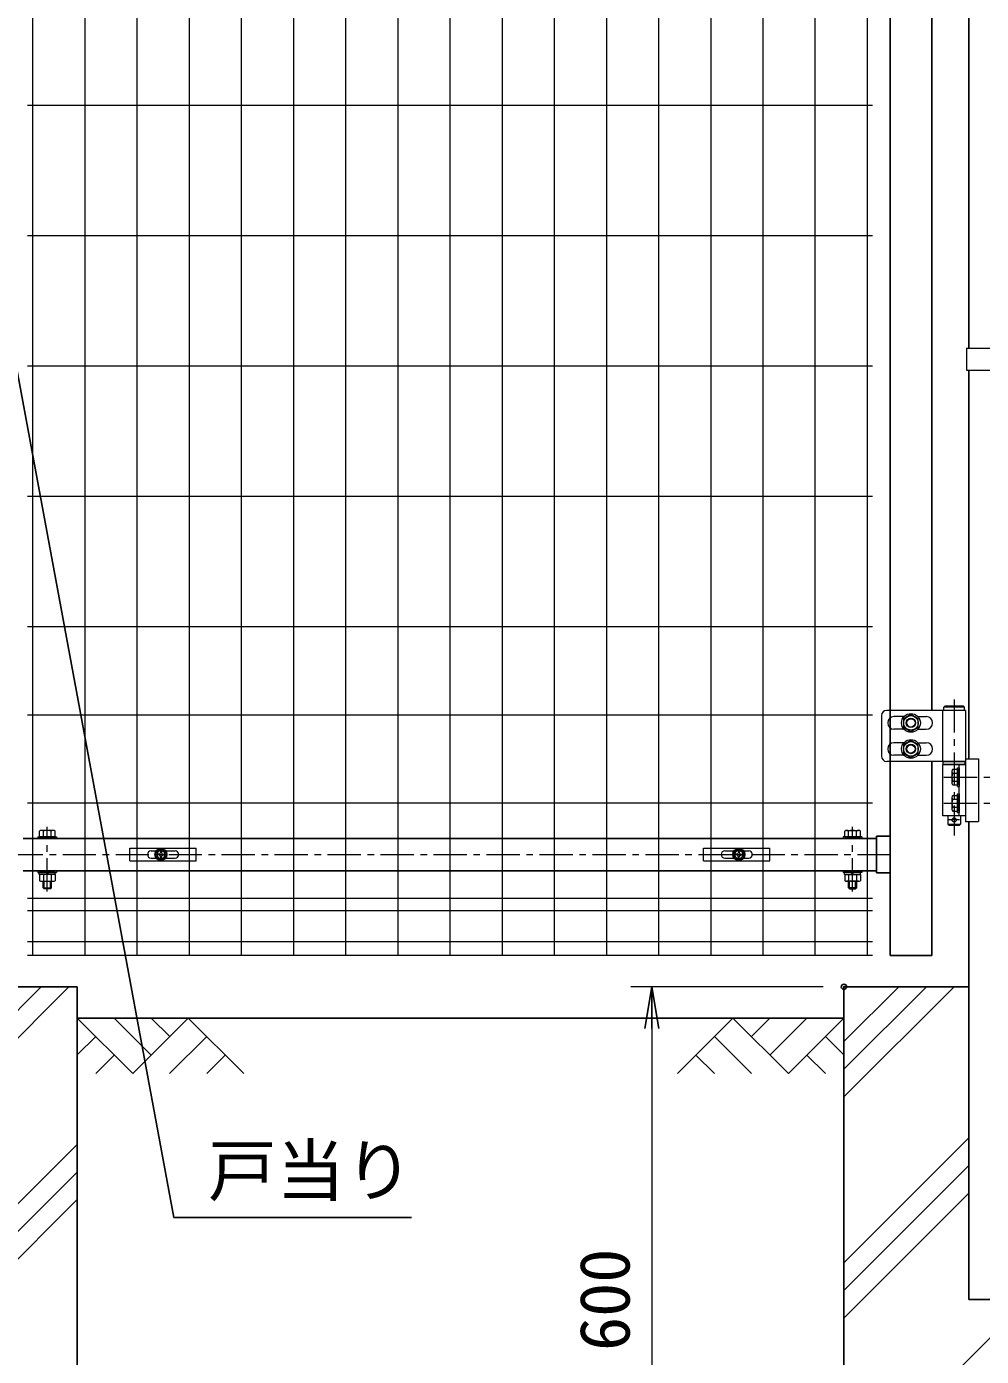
# Model space of a CAD drawing. Units: millimetres, scale not verified. Extents: x -4200 to 4200, y -2970 to 2970.
# Drawn here: x -2518 to -1602, y -961 to 314 of the extents above; entities that cross this region are included whole.
import ezdxf
from ezdxf.enums import TextEntityAlignment as Align

# ---------------------------------------------------------------- set-up
doc = ezdxf.new("R2010")
doc.units = ezdxf.units.MM
doc.header["$LTSCALE"] = 10
doc.header["$PDMODE"] = 32
doc.header["$PDSIZE"] = 5
doc.linetypes.add('USER1', pattern=[50.8, 31.75, -6.35, 6.35, -6.35])
for name, color, linetype, lineweight in [('0-1_D-STR1', 1, 'Continuous', 25), ('0-2_D-BMK', 2, 'USER1', 13), ('0-3_D-STR3', 3, 'Continuous', 13), ('0-4_D-BGD', 7, 'Continuous', 25), ('0-5_LAYER04', 7, 'Continuous', 25), ('0-6_D-STR-DIM', 7, 'Continuous', 13), ('0-8_Defpoints', 6, 'Continuous', 25), ('0-9_D-STR-TXT', 7, 'Continuous', 13), ('0-A_D-DCR-HCH', 7, 'Continuous', 13), ('0-D_D-STR2', 7, 'Continuous', 13)]:
    doc.layers.add(name, color=color, linetype=linetype, lineweight=lineweight)
doc.layers.add('0-7_0', color=7, linetype='Continuous')
doc.styles.add('ＭＳ ゴシック', font='')
doc.styles.get('ＭＳ ゴシック').set_extended_font_data('MS Gothic')

# ---------------------------------------------------------------- blocks, each defined once
blk = doc.blocks.new('_Open')
at = {"layer": '0-7_0'}
blk.add_line((-10, 1.667), (0, 0), dxfattribs=at)
blk.add_lwpolyline([(-10, -1.667), (0, 0), (-10, 0)], dxfattribs=at)
blk = doc.blocks.new('U36')
at = {"layer": '0-1_D-STR1'}
for p, q in [((8940, 19150), (8940, 300)), ((9340, 18275), (9340, 2650)), ((9340, 2160), (9340, 300)), ((630, 1422.5), (8810, 1422.5)), ((630, 1112.5), (8810, 1112.5)), ((8940, 1092.5), (8810, 1092.5)), ((9340, 300), (8940, 300))]:
    blk.add_line(p, q, dxfattribs=at)
blk.add_lwpolyline([(8940, 1442.5), (8810, 1442.5), (8810, 1092.5)], dxfattribs=at)
at = {"layer": '0-2_D-BMK'}
for p, q in [((9554.5, 2755.4), (9554.5, 1450.6)), ((9456.5, 2010), (10538.5, 2010)), ((9456.5, 1760), (10538.5, 1760)), ((860, 914), (860, 1534.9)), ((8580, 914), (8580, 1534.9)), ((9604.5, 1600), (9504.5, 1600)), ((500, 1267.5), (8940, 1267.5))]:
    blk.add_line(p, q, dxfattribs=at)
at = {"layer": '0-3_D-STR3'}
for p, q in [((9464.5, 2690), (9454.5, 2680)), ((9654.5, 2680), (9454.5, 2680)), ((9454.5, 2650), (9454.5, 2680)), ((9644.5, 2690), (9464.5, 2690)), ((9644.5, 2690), (9654.5, 2680)), ((9654.5, 2650), (9654.5, 2680)), ((8857.4, 2600), (8857.4, 2210)), ((9446, 2650), (8907.4, 2650)), ((9072.9, 2590), (8977.4, 2590)), ((9207.1, 2590), (9287.4, 2590)), ((9663, 2650), (9446, 2650)), ((9446, 2160), (9446, 2650)), ((9663, 2650), (9446, 2650)), ((9654.5, 2650), (9454.5, 2650)), ((9663, 2650), (9663, 1585)), ((9072.9, 2470), (8977.4, 2470)), ((9207.1, 2470), (9287.4, 2470)), ((9072.9, 2340), (8977.4, 2340)), ((9207.1, 2340), (9287.4, 2340)), ((9072.9, 2220), (8977.4, 2220)), ((9207.1, 2220), (9287.4, 2220)), ((9663, 2185), (9788, 2185)), ((9788, 2185), (9788, 1585)), ((9446, 2160), (8907.4, 2160)), ((9663, 2160), (9446, 2160)), ((9663, 2160), (9446, 2160)), ((9446, 1640), (9446, 2130)), ((9446, 2130), (9663, 2130)), ((9449.5, 2130), (9449.5, 2160)), ((9449.5, 2160), (9659.5, 2160)), ((9659.5, 2130), (9449.5, 2130)), ((9532, 2066.3), (9532, 1953.7)), ((9542.8, 2085), (9587, 2085)), ((9542.8, 2047.6), (9587, 2047.6)), ((9587, 1920), (9587, 2100)), ((9587, 2085), (9587, 1935)), ((9603, 1640), (9603, 2130)), ((9659.5, 2130), (9659.5, 2160)), ((9542.8, 1972.4), (9587, 1972.4)), ((9542.8, 1935), (9587, 1935)), ((9587, 1920), (9603, 1920)), ((9532, 1816.3), (9532, 1703.7)), ((9542.8, 1835), (9587, 1835)), ((9542.8, 1797.6), (9587, 1797.6)), ((9587, 1670), (9587, 1850)), ((9587, 1835), (9587, 1685)), ((9542.8, 1722.4), (9587, 1722.4)), ((9542.8, 1685), (9587, 1685)), ((9587, 1670), (9603, 1670)), ((9663, 1640), (9446, 1640)), ((9494.5, 1640), (9494.5, 1560)), ((9494.5, 1560), (9504.5, 1550)), ((9494.5, 1560), (9614.5, 1560)), ((9504.5, 1550), (9604.5, 1550)), ((9604.5, 1550), (9614.5, 1560)), ((9614.5, 1640), (9614.5, 1560)), ((9663, 1585), (9788, 1585)), ((770, 1438.5), (770, 1422.5)), ((770, 1438.5), (950, 1438.5)), ((770, 1422.5), (950, 1422.5)), ((785, 1438.5), (785, 1493)), ((935, 1438.5), (785, 1438.5)), ((916.3, 1498.5), (803.8, 1498.5)), ((822.5, 1438.5), (822.5, 1493)), ((897.5, 1438.5), (897.5, 1493)), ((935, 1438.5), (935, 1493)), ((950, 1438.5), (950, 1422.5)), ((8490, 1438.5), (8490, 1422.5)), ((8670, 1438.5), (8490, 1438.5)), ((8670, 1422.5), (8490, 1422.5)), ((8505, 1438.5), (8505, 1493)), ((8505, 1438.5), (8655, 1438.5)), ((8523.7, 1498.5), (8636.2, 1498.5)), ((8542.5, 1438.5), (8542.5, 1493)), ((8617.5, 1438.5), (8617.5, 1493)), ((8655, 1438.5), (8655, 1493)), ((8670, 1438.5), (8670, 1422.5)), ((770, 1112.5), (770, 1096.5)), ((770, 1112.5), (950, 1112.5)), ((770, 1096.5), (950, 1096.5)), ((785, 1076.5), (785, 1017)), ((822.5, 1076.5), (822.5, 1017)), ((863.8, 1076.5), (852.2, 1096.5)), ((870.7, 1076.5), (859.2, 1096.5)), ((897.5, 1076.5), (897.5, 1017)), ((935, 1076.5), (935, 1017)), ((950, 1112.5), (950, 1096.5)), ((8490, 1112.5), (8490, 1096.5)), ((8670, 1112.5), (8490, 1112.5)), ((8670, 1096.5), (8490, 1096.5)), ((8505, 1076.5), (8505, 1017)), ((8542.5, 1076.5), (8542.5, 1017)), ((8569.3, 1076.5), (8580.9, 1096.5)), ((8576.2, 1076.5), (8587.8, 1096.5)), ((8617.5, 1076.5), (8617.5, 1017)), ((8655, 1076.5), (8655, 1017)), ((8670, 1112.5), (8670, 1096.5)), ((803.8, 1011.5), (916.3, 1011.5)), ((820, 948.5), (820, 1011.5)), ((820, 948.5), (830, 938.5)), ((820, 948.5), (900, 948.5)), ((830, 938.5), (830, 1011.5)), ((890, 938.5), (830, 938.5)), ((890, 938.5), (890, 1011.5)), ((890, 938.5), (900, 948.5)), ((900, 948.5), (900, 1011.5)), ((8636.2, 1011.5), (8523.7, 1011.5)), ((8540, 948.5), (8540, 1011.5)), ((8550, 938.5), (8540, 948.5)), ((8620, 948.5), (8540, 948.5)), ((8550, 938.5), (8550, 1011.5)), ((8550, 938.5), (8610, 938.5)), ((8610, 938.5), (8610, 1011.5)), ((8620, 948.5), (8610, 938.5)), ((8620, 948.5), (8620, 1011.5))]:
    blk.add_line(p, q, dxfattribs=at)
for points in [[(9140, 2611), (9069.9, 2570.5), (9069.9, 2489.5), (9140, 2449), (9210.2, 2489.5), (9210.2, 2570.5)], [(9140, 2361), (9069.9, 2320.5), (9069.9, 2239.5), (9140, 2199), (9210.2, 2239.5), (9210.2, 2320.5)]]:
    blk.add_lwpolyline(points, close=True, dxfattribs=at)
for points in [[(9587, 2100), (9603, 2100), (9603, 1920)], [(9587, 1850), (9603, 1850), (9603, 1670)], [(937, 1076.5), (783, 1076.5), (783, 1096.5)], [(937, 1076.5), (937, 1096.5), (783, 1096.5)], [(8503, 1076.5), (8657, 1076.5), (8657, 1096.5)], [(8503, 1076.5), (8503, 1096.5), (8657, 1096.5)]]:
    blk.add_lwpolyline(points, dxfattribs=at)
for centre, radius in [((9140, 2530), 90), ((9140, 2530), 70.3), ((9140, 2530), 45), ((9140, 2530), 40), ((9140, 2280), 90), ((9140, 2280), 70.3), ((9140, 2280), 45), ((9140, 2280), 40), ((9554.5, 1600), 20)]:
    blk.add_circle(centre, radius, dxfattribs=at)
for centre, radius, start, end in [((8907.4, 2600), 50, 90, 180), ((8977.4, 2530), 60, 90, 270), ((9287.4, 2530), 60, 270, 90), ((8977.4, 2280), 60, 90, 270), ((9287.4, 2280), 60, 270, 90), ((8907.4, 2210), 50, 180, 270), ((9553.6, 2066.3), 21.6, 120, 240), ((9602.8, 2010), 70.8, 147.93138, 212.06862), ((9553.6, 1953.7), 21.6, 120, 240), ((9553.6, 1816.3), 21.6, 120, 240), ((9602.8, 1760), 70.8, 147.93138, 212.06862), ((9553.6, 1703.7), 21.6, 120, 240), ((803.8, 1464), 34.5, 57.13278, 122.86722), ((860, 1368.6), 129.9, 73.22135, 106.77865), ((916.3, 1464), 34.5, 57.13278, 122.86722), ((8523.7, 1464), 34.5, 57.13278, 122.86722), ((8580, 1368.6), 129.9, 73.22135, 106.77865), ((8636.2, 1464), 34.5, 57.13278, 122.86722), ((803.8, 1046), 34.5, 237.13278, 302.86722), ((860, 1141.4), 129.9, 253.22135, 286.77865), ((916.3, 1046), 34.5, 237.13278, 302.86722), ((8523.7, 1046), 34.5, 237.13278, 302.86722), ((8580, 1141.4), 129.9, 253.22135, 286.77865), ((8636.2, 1046), 34.5, 237.13278, 302.86722)]:
    blk.add_arc(centre, radius, start, end, dxfattribs=at)
at = {"layer": '0-8_Defpoints'}
for centre in [(1950, 1267.5), (7490, 1267.5)]:
    blk.add_circle(centre, 40, dxfattribs=at)
blk = doc.blocks.new('A$Cc5bff5c2')
at = {"layer": '0-3_D-STR3'}
for p, q in [((-297.7, 60), (337.3, 60)), ((-297.7, -60), (-297.7, 60)), ((-95.2, 35), (-45.6, 35)), ((-18.5, 4.2), (-31.5, 3.9)), ((-31.5, 3.9), (-31.5, -4)), ((-4, 31.5), (-4.2, 18.5)), ((-4, 31.5), (4, 31.5)), ((4, 31.5), (4.2, 18.5)), ((18.5, 4.2), (31.5, 3.9)), ((31.5, 3.9), (31.5, -4)), ((45.6, 35), (134.8, 35)), ((-95.2, -35), (-45.6, -35)), ((-18.5, -4.2), (-31.5, -4)), ((-4, -31.5), (-4.2, -18.5)), ((18.5, -4.2), (31.5, -4)), ((45.6, -35), (134.8, -35))]:
    blk.add_line(p, q, dxfattribs=at)
for points in [[(-297.7, -60), (337.3, -60), (337.3, 60)], [(-4, -31.5), (4, -31.5), (4.2, -18.5)]]:
    blk.add_lwpolyline(points, dxfattribs=at)
for radius in [57.5, 52.5]:
    blk.add_circle((0, 0), radius, dxfattribs=at)
for centre, radius, start, end in [((-95.2, 0), 35, 90, 270), ((-19.1, 19), 14.9, 270, 0), ((19.1, 19), 14.9, 180, 270), ((134.8, 0), 35, 270, 90), ((-19.1, -19), 14.9, 0, 90), ((19.1, -19), 14.9, 90, 180)]:
    blk.add_arc(centre, radius, start, end, dxfattribs=at)
blk = doc.blocks.new('A$C5ba32ecb')
at = {"layer": '0-3_D-STR3'}
for p, q in [((-337.5, 60), (297.5, 60)), ((-337.5, -60), (-337.5, 60)), ((-135, 35), (-45.6, 35)), ((-18.5, 4.2), (-31.5, 3.9)), ((-31.5, 3.9), (-31.5, -4)), ((-4, 31.5), (-4.2, 18.5)), ((-4, 31.5), (4, 31.5)), ((4, 31.5), (4.2, 18.5)), ((18.5, 4.2), (31.5, 3.9)), ((31.5, 3.9), (31.5, -4)), ((45.6, 35), (95, 35)), ((-135, -35), (-45.6, -35)), ((-18.5, -4.2), (-31.5, -4)), ((-4, -31.5), (-4.2, -18.5)), ((18.5, -4.2), (31.5, -4)), ((45.6, -35), (95, -35))]:
    blk.add_line(p, q, dxfattribs=at)
for points in [[(-337.5, -60), (297.5, -60), (297.5, 60)], [(-4, -31.5), (4, -31.5), (4.2, -18.5)]]:
    blk.add_lwpolyline(points, dxfattribs=at)
for radius in [57.5, 52.5]:
    blk.add_circle((0, 0), radius, dxfattribs=at)
for centre, radius, start, end in [((-135, 0), 35, 90, 270), ((-19.1, 19), 14.9, 270, 0), ((19.1, 19), 14.9, 180, 270), ((95, 0), 35, 270, 90), ((-19.1, -19), 14.9, 0, 90), ((19.1, -19), 14.9, 90, 180)]:
    blk.add_arc(centre, radius, start, end, dxfattribs=at)
blk = doc.blocks.new('MLeader1')
at = {"layer": '0-9_D-STR-TXT', "lineweight": 25}
blk.add_line((-2578.06, 222.42), (-2578.8, 262.97), dxfattribs=at)
for points in [[(-2564.95, 224.85), (-2578.8, 262.97), (-2571.51, 223.64)], [(-2571.51, 223.64), (-2376.45, -828.28), (-2163.06, -828.28), (-2148.74, -828.28)]]:
    blk.add_lwpolyline(points, dxfattribs=at)

msp = doc.modelspace()

# ---------------------------------------------------------------- linework, layer by layer
at = {"layer": '0-1_D-STR1'}
for p, q in [((-1614.3, 397.49), (-1614.3, 5.24)), ((-1614.3, -15.76), (-1614.3, -388.51)), ((-1614.3, -448.51), (-1614.3, -907.01)), ((-1614.3, -907.01), (-1553.8, -907.01))]:
    msp.add_line(p, q, dxfattribs=at)
at = {"layer": '0-3_D-STR3'}
for p, q in [((-1616.6, 5.24), (-1509.05, 5.24)), ((-1616.6, 5.24), (-1616.6, -15.76)), ((-1616.6, -15.76), (-1509.05, -15.76))]:
    msp.add_line(p, q, dxfattribs=at)
at = {"layer": '0-4_D-BGD'}
msp.add_line((-2469.05, -637.01), (-1734.05, -637.01), dxfattribs=at)
at = {"layer": '0-5_LAYER04'}
for p, q in [((-2469.05, -607.01), (-2588.8, -607.01)), ((-2469.05, -1207.01), (-2469.05, -607.01)), ((-1734.05, -607.01), (-1614.3, -607.01)), ((-1734.05, -1207.01), (-1734.05, -607.01))]:
    msp.add_line(p, q, dxfattribs=at)
at = {"layer": '0-6_D-STR-DIM'}
for p, q in [((-1754.05, -607.01), (-1938.31, -607.01)), ((-1918.31, -647.01), (-1918.31, -1167.01))]:
    msp.add_line(p, q, dxfattribs=at)
at = {"layer": '0-8_Defpoints'}
msp.add_point((-1734.05, -607.01), dxfattribs=at)
at = {"layer": '0-A_D-DCR-HCH'}
for p, q in [((-2588.8, -718.79), (-2477.02, -607.01)), ((-2588.8, -692.27), (-2503.53, -607.01)), ((-1734.05, -712.57), (-1628.49, -607.01)), ((-1734.05, -686.05), (-1655, -607.01)), ((-1734.05, -659.54), (-1681.52, -607.01)), ((-2415.83, -690.22), (-2469.05, -637.01)), ((-2398.1, -672.49), (-2433.57, -637.01)), ((-2362.62, -637.01), (-2415.83, -690.22)), ((-2380.27, -654.84), (-2398.1, -637.01)), ((-2362.62, -637.01), (-2309.41, -690.22)), ((-1840.47, -637.01), (-1893.68, -690.22)), ((-1840.47, -637.01), (-1787.26, -690.22)), ((-1822.73, -654.75), (-1804.99, -637.01)), ((-1804.99, -672.49), (-1769.52, -637.01)), ((-1787.26, -690.22), (-1734.05, -637.01)), ((-2451.31, -654.75), (-2469.05, -672.41)), ((-2344.88, -654.75), (-2380.52, -690.22)), ((-1858.21, -654.75), (-1822.57, -690.22)), ((-1751.78, -654.75), (-1734.05, -672.4)), ((-2433.57, -672.49), (-2451.39, -690.22)), ((-2327.15, -672.49), (-2344.97, -690.22)), ((-1875.94, -672.49), (-1858.13, -690.22)), ((-1769.52, -672.49), (-1751.7, -690.22)), ((-1734.05, -871.67), (-1614.3, -751.92)), ((-2588.8, -877.89), (-2469.05, -758.14)), ((-2588.8, -904.41), (-2469.05, -784.66)), ((-1734.05, -898.19), (-1614.3, -778.44)), ((-2769.05, -1111.17), (-2469.05, -811.17)), ((-1734.05, -924.7), (-1614.3, -804.95)), ((-1734.05, -1083.8), (-1557.26, -907.01))]:
    msp.add_line(p, q, dxfattribs=at)
at = {"layer": '0-D_D-STR2'}
for p, q in [((-2511.8, 1393), (-2511.8, -577)), ((-2461.8, 1393), (-2461.8, -577)), ((-2411.8, 1393), (-2411.8, -577)), ((-1811.8, 1393), (-1811.8, -577)), ((-1761.8, 1393), (-1761.8, -577)), ((-1711.8, 1393), (-1711.8, -577)), ((-2361.8, 784.57), (-2361.8, -577)), ((-2311.8, 784.57), (-2311.8, -577)), ((-2261.8, 784.57), (-2261.8, -577)), ((-2211.8, 784.57), (-2211.8, -577)), ((-2161.8, 784.57), (-2161.8, -577)), ((-2111.8, 784.57), (-2111.8, -577)), ((-2061.8, 784.57), (-2061.8, -577)), ((-2011.8, 784.57), (-2011.8, -577)), ((-1961.8, 784.57), (-1961.8, -577)), ((-1911.8, 784.57), (-1911.8, -577)), ((-1861.8, 784.57), (-1861.8, -577)), ((-1706.8, 238), (-2516.8, 238)), ((-1706.8, 113), (-2516.8, 113)), ((-1706.8, -12), (-2516.8, -12)), ((-1706.8, -137), (-2516.8, -137)), ((-1706.8, -262), (-2516.8, -262)), ((-1706.8, -346.5), (-2516.8, -346.5)), ((-1706.8, -431), (-2516.8, -431)), ((-1706.8, -522.24), (-2516.8, -522.24)), ((-1706.8, -534.1), (-2516.8, -534.1)), ((-1706.8, -563.9), (-2516.8, -563.9)), ((-1706.8, -577), (-2516.8, -577))]:
    msp.add_line(p, q, dxfattribs=at)

# ---------------------------------------------------------------- block references
at = {"layer": '0-6_D-STR-DIM', "xscale": 0.1, "yscale": 0.1}
for name, p in [('U36', (-2583.8, -607.01)), ('A$Cc5bff5c2', (-2388.77, -480.26)), ('A$C5ba32ecb', (-1834.8, -480.26))]:
    msp.add_blockref(name, p, dxfattribs=at)
at = {"layer": '0-6_D-STR-DIM', "xscale": 4, "yscale": 4, "rotation": 90}
msp.add_blockref('_Open', (-1918.31, -607.01), dxfattribs=at)
at = {"layer": '0-9_D-STR-TXT'}
msp.add_blockref('MLeader1', (0, 0), dxfattribs=at)

# ---------------------------------------------------------------- texts
at = {"layer": '0-6_D-STR-DIM', "style": 'ＭＳ ゴシック'}
msp.add_text('600', height=48.09, rotation=90, dxfattribs=at).set_placement((-1925.06, -956.26), align=Align.BOTTOM_LEFT)
at = {"layer": '0-9_D-STR-TXT', "style": 'ＭＳ ゴシック'}
msp.add_text('戸当り', height=48.09, dxfattribs=at).set_placement((-2343.74, -821.68), align=Align.BOTTOM_LEFT)

doc.saveas('drawing.dxf')
